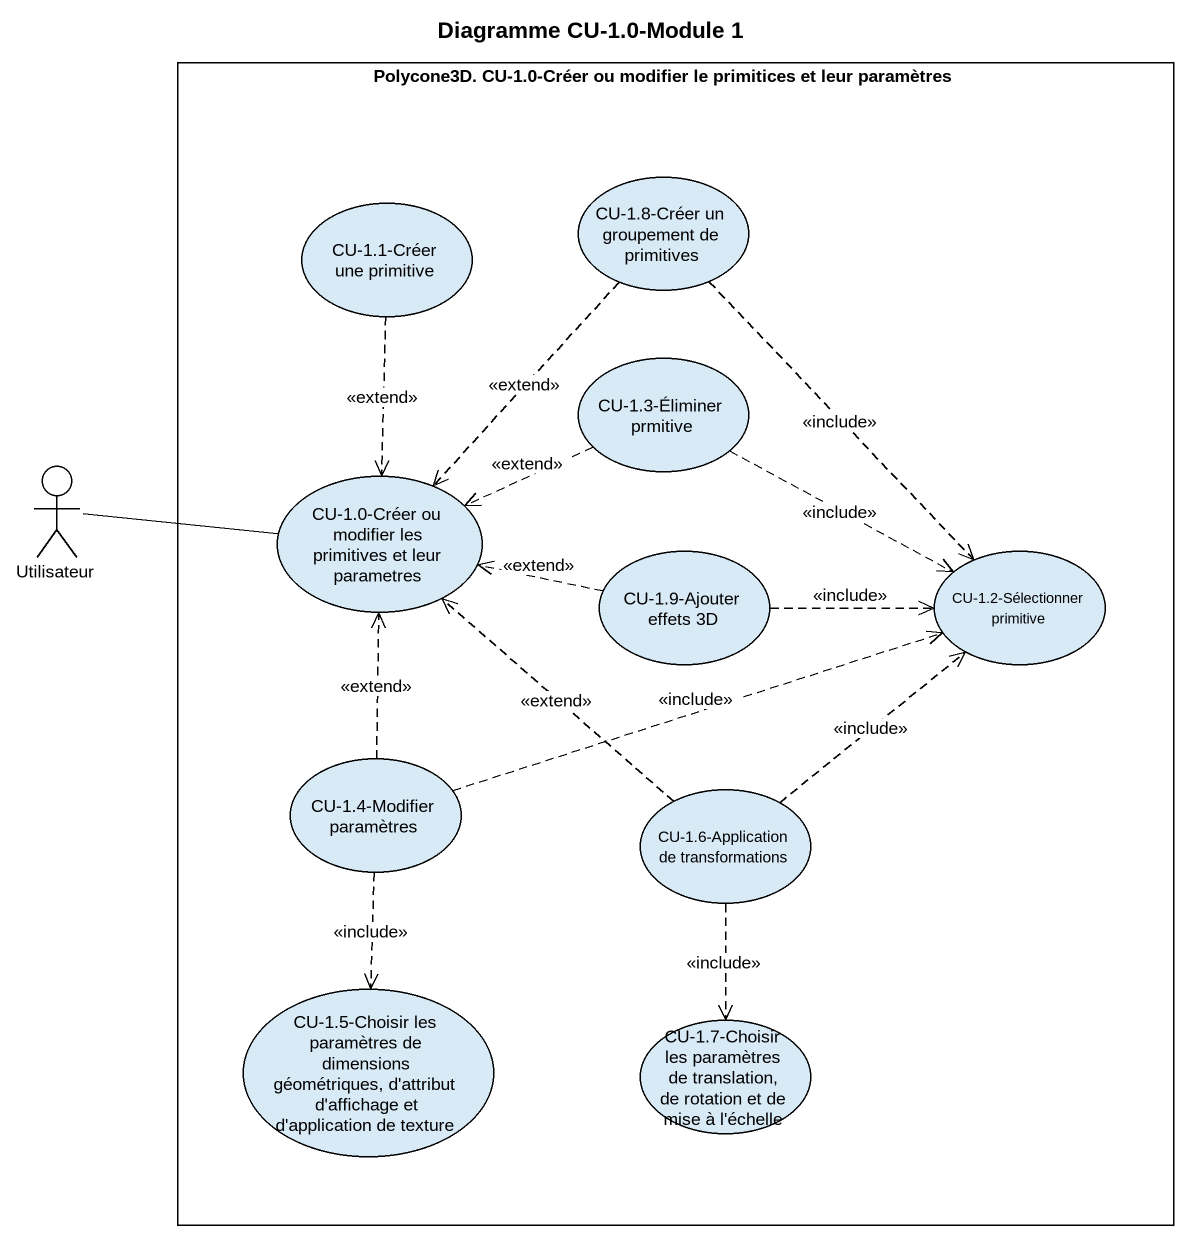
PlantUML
@startuml
title Diagramme CU-1.0-Module 1
rectangle "Polycone3D. CU-1.0-Créer ou modifier le primitices et leur paramètres" as Polycone3D_CU_1_0_Créer_ou {
  usecase "CU-1.1-Créer une primitive" as CU_1_1_Créer_une_primitive
  usecase "CU-1.8-Créer un groupement de primitives" as CU_1_8_Créer_un_groupement
  usecase "CU-1.3-Éliminer prmitive" as CU_1_3_Éliminer_prmitive
  usecase "CU-1.0-Créer ou modifier les primitives et leur parametres" as CU_1_0_Créer_ou_modifier
  usecase "CU-1.9-Ajouter effets 3D" as CU_1_9_Ajouter_effets_3D
  usecase "CU-1.2-Sélectionner primitive" as CU_1_2_Sélectionner
  usecase "CU-1.4-Modifier paramètres" as CU_1_4_Modifier_paramètres
  usecase "CU-1.6-Application de transformations" as CU_1_6_Application_de
  usecase "CU-1.5-Choisir les paramètres de dimensions géométriques, d'attribut d'affichage et d'application de texture" as CU_1_5_Choisir_les
  usecase "CU-1.7-Choisir les paramètres de translation, de rotation et de mise à l'échelle" as CU_1_7_Choisir_les
}
actor Utilisateur
CU_1_1_Créer_une_primitive ..> CU_1_0_Créer_ou_modifier : <<extend>>
CU_1_8_Créer_un_groupement ..> CU_1_0_Créer_ou_modifier : <<extend>>
CU_1_8_Créer_un_groupement ..> CU_1_2_Sélectionner : <<include>>
CU_1_3_Éliminer_prmitive .left.> CU_1_0_Créer_ou_modifier : <<extend>>
CU_1_3_Éliminer_prmitive .right.> CU_1_2_Sélectionner : <<include>>
Utilisateur -right- CU_1_0_Créer_ou_modifier
CU_1_9_Ajouter_effets_3D .left.> CU_1_0_Créer_ou_modifier : <<extend>>
CU_1_9_Ajouter_effets_3D .right.> CU_1_2_Sélectionner : <<include>>
CU_1_4_Modifier_paramètres .up.> CU_1_0_Créer_ou_modifier : <<extend>>
CU_1_4_Modifier_paramètres .right.> CU_1_2_Sélectionner : <<include>>
CU_1_4_Modifier_paramètres ..> CU_1_5_Choisir_les : <<include>>
CU_1_6_Application_de .up.> CU_1_0_Créer_ou_modifier : <<extend>>
CU_1_6_Application_de .up.> CU_1_2_Sélectionner : <<include>>
CU_1_6_Application_de ..> CU_1_7_Choisir_les : <<include>>
@enduml
